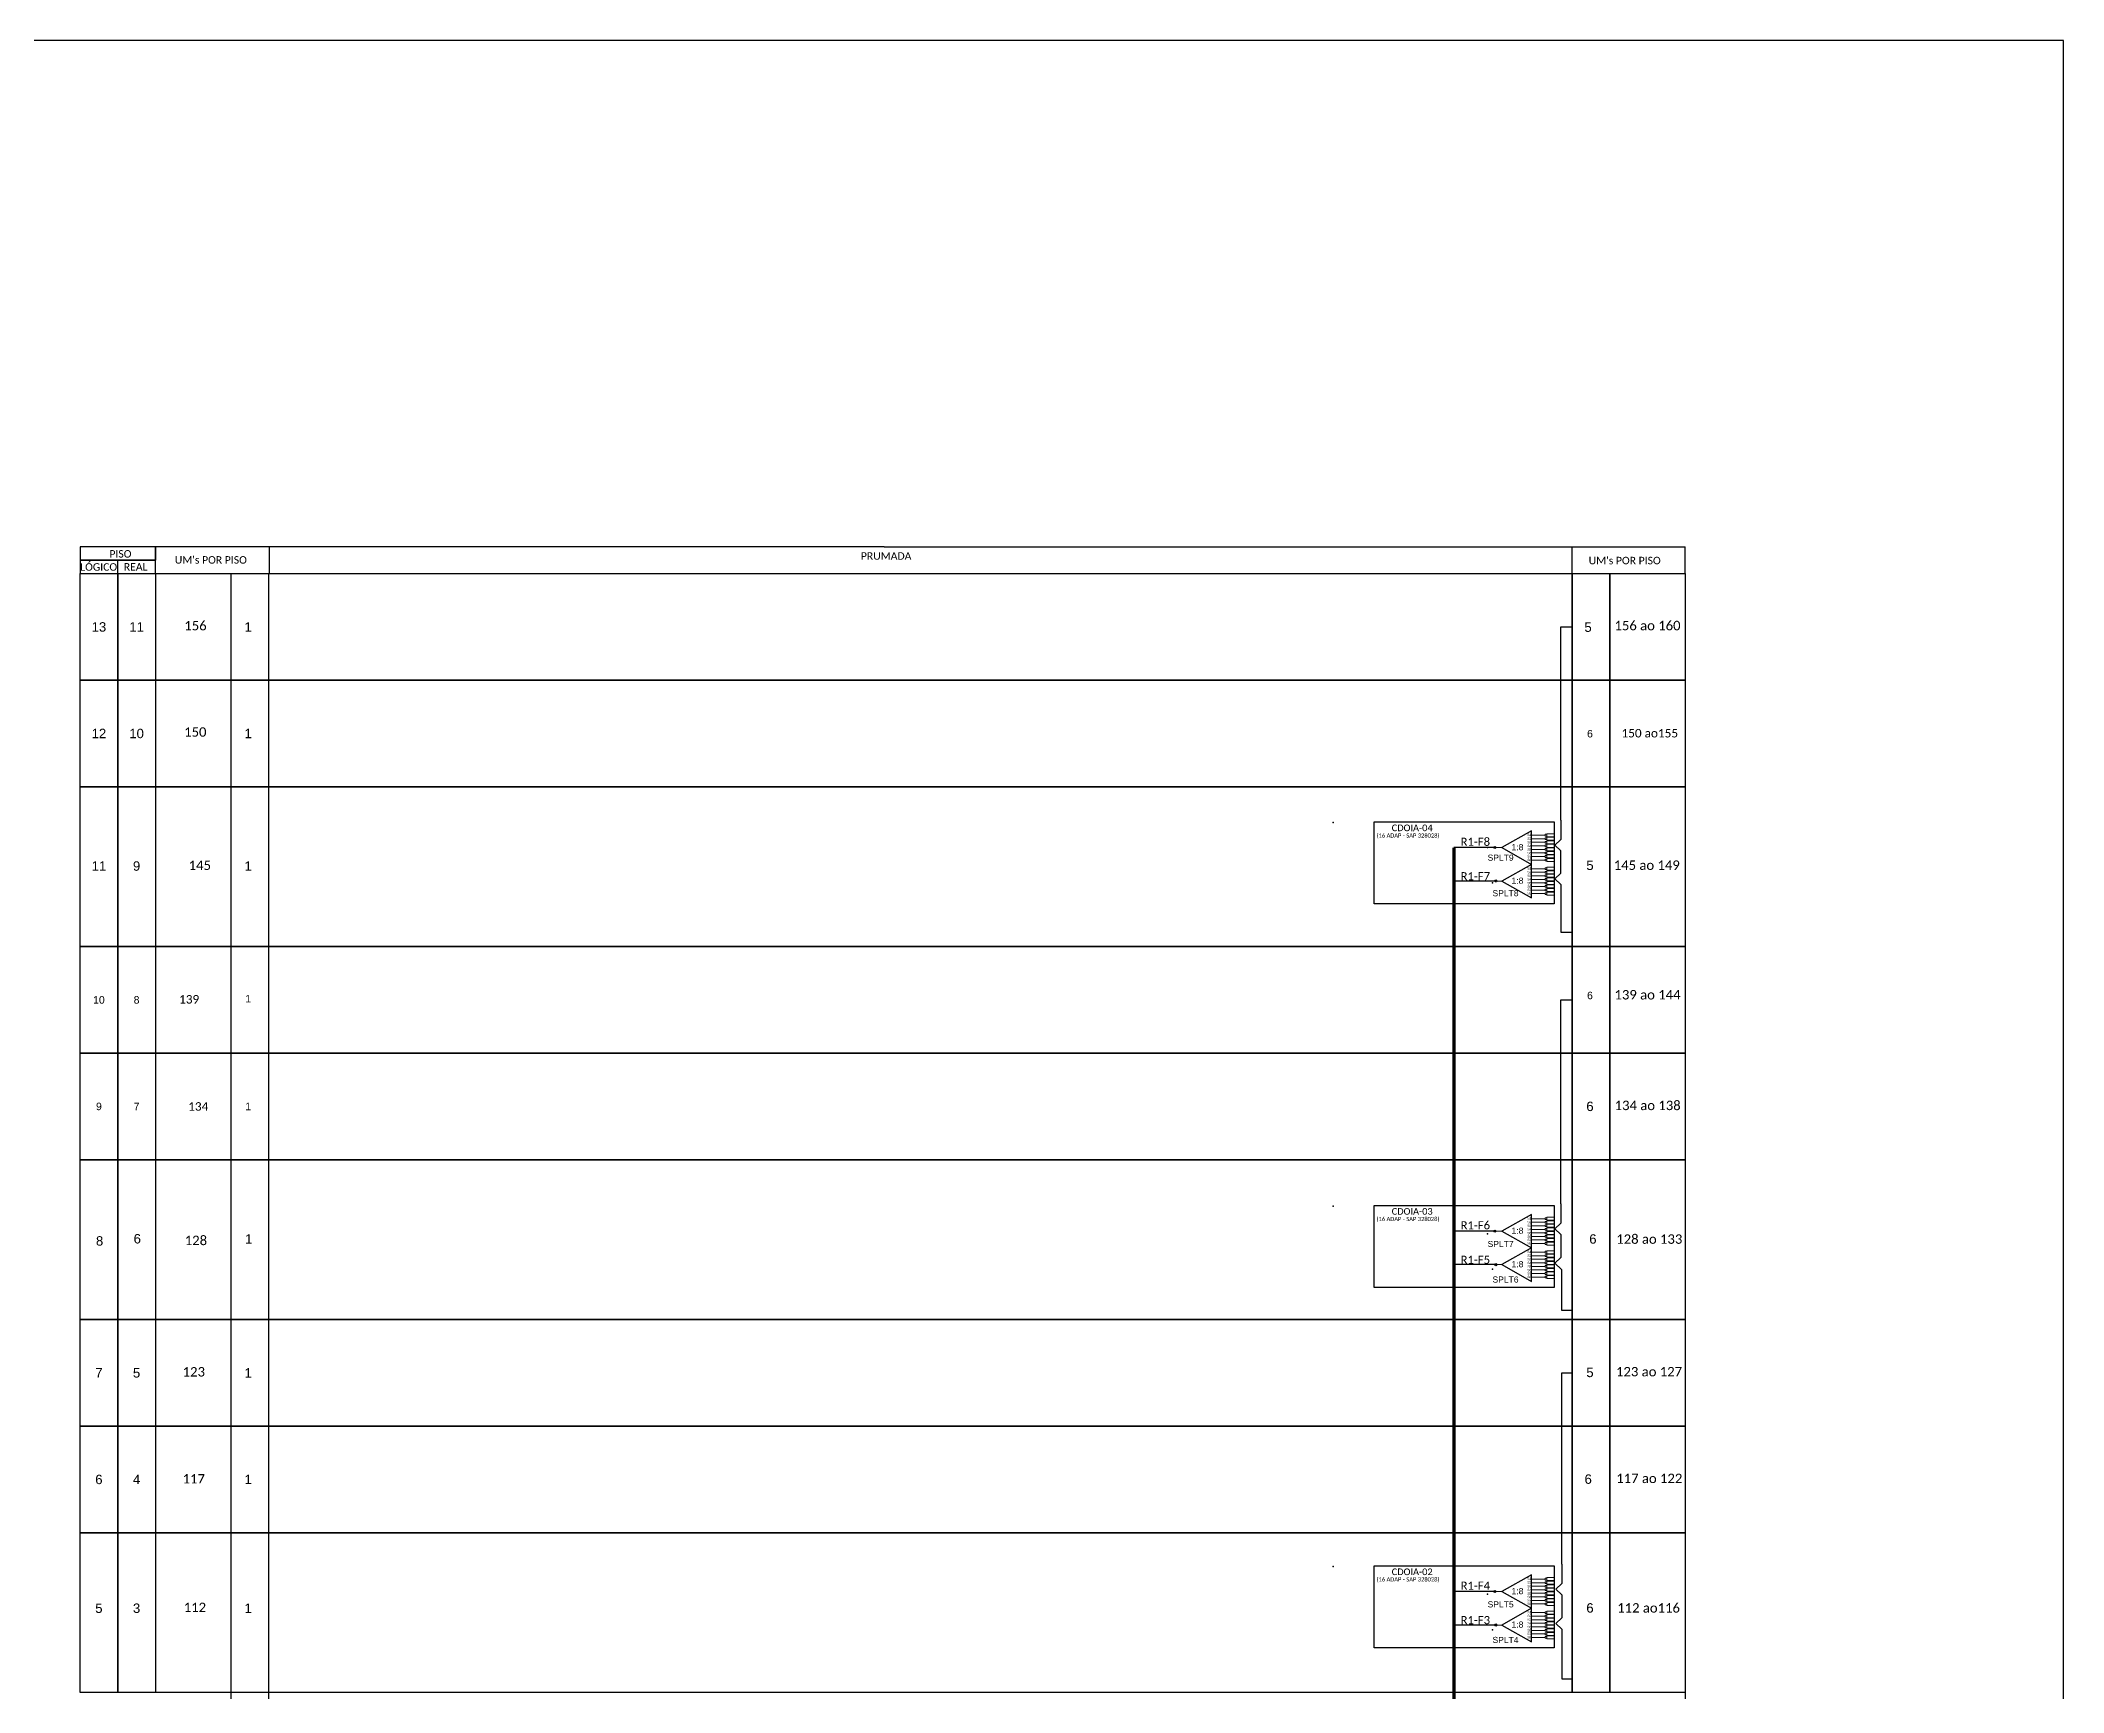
# Model space of a CAD drawing. Header units: metres. Extents: x 0 to 1748, y 0 to 594.
# Drawn here: x 1318.9 to 1748.4, y 243 to 593.9 of the extents above; entities that cross this region are included whole.
import ezdxf
from ezdxf.enums import TextEntityAlignment as Align

# ---------------------------------------------------------------- set-up
doc = ezdxf.new("R2010")
doc.units = ezdxf.units.M
doc.styles.add('ARIAL', font='arial.ttf')
doc.styles.add('WMF-Calibri0', font='calibri.ttf')

# ---------------------------------------------------------------- blocks, each defined once
blk = doc.blocks.new('SPLITTER_')
blk.add_point((0, 0))
at = {"style": 'ARIAL', "flags": 4}
blk.add_attdef('SPLT', (0, -3.26), '', height=1.5, dxfattribs=at)
blk = doc.blocks.new('A$C415C251F')
at = {"color": 3}
blk.add_point((0, 0), dxfattribs=at)
blk = doc.blocks.new('LEG_CDOIA8_C-SPLT_ESQ')
at = {"color": 3, "extrusion": (0, 0, -1), "xscale": -1, "zscale": -1}
blk.add_blockref('A$C415C251F', (0, 0), dxfattribs=at)
at = {"color": 1, "style": 'WMF-Calibri0', "flags": 4}
blk.add_attdef('MODELO', text='', height=1.5, dxfattribs=at).set_placement((22.54, -4.54), align=Align.CENTER)
blk.add_attdef('CDO', (21.44, -2.61), '', height=2, dxfattribs=at)
at = {"style": 'ARIAL', "flags": 4}
blk.add_attdef('SPLITAGEM', text='', height=1.5, dxfattribs=at).set_placement((18.61, -12.59), align=Align.CENTER)
blk = doc.blocks.new('SPLT_1-8_SC-APC')
at = {"color": 1}
blk.add_lwpolyline([(-7.37, -2.1), (-17.04, -7.55), (-7.37, -13), (-7.37, -2.1)], dxfattribs=at)
at = {"color": 3, "lineweight": 0}
for points in [[(-2.99, -3.51), (-7.37, -3.51)], [(-7.37, -4.66), (-2.99, -4.66)], [(-7.37, -5.82), (-2.99, -5.82)], [(-2.41, -3.02), (-2.41, -4)], [(-2.41, -3.02), (0, -3.02)], [(-2.41, -4), (0, -4)], [(-2.41, -4.17), (-2.41, -5.16)], [(-2.41, -4.17), (0, -4.17)], [(-2.41, -5.16), (0, -5.16)], [(-2.41, -5.32), (-2.41, -6.31)], [(-2.41, -5.32), (0, -5.32)], [(-2.41, -6.31), (0, -6.31)], [(-2.41, -6.48), (-2.41, -7.46)], [(-2.41, -6.48), (0, -6.48)], [(-7.37, -6.97), (-2.99, -6.97)], [(-7.37, -8.12), (-2.99, -8.12)], [(-7.37, -9.28), (-2.99, -9.28)], [(-7.37, -10.43), (-2.99, -10.43)], [(-7.37, -11.58), (-2.99, -11.58)], [(-2.41, -7.46), (0, -7.46)], [(-2.41, -7.63), (-2.41, -8.62)], [(-2.41, -7.63), (0, -7.63)], [(-2.41, -8.62), (0, -8.62)], [(-2.41, -8.78), (-2.41, -9.77)], [(-2.41, -8.78), (0, -8.78)], [(-2.41, -9.77), (0, -9.77)], [(-2.41, -9.94), (-2.41, -10.92)], [(-2.41, -9.94), (0, -9.94)], [(-2.41, -10.92), (0, -10.92)], [(-2.41, -11.09), (-2.41, -12.08)], [(-2.41, -11.09), (0, -11.09)], [(-2.41, -12.08), (0, -12.08)]]:
    blk.add_lwpolyline(points, dxfattribs=at)
for points in [[(-2.99, -3.22), (-2.41, -3.22), (-2.41, -3.8), (-2.99, -3.8)], [(-2.99, -4.38), (-2.41, -4.38), (-2.41, -4.95), (-2.99, -4.95)], [(-2.99, -5.53), (-2.41, -5.53), (-2.41, -6.1), (-2.99, -6.1)], [(-2.99, -6.68), (-2.41, -6.68), (-2.41, -7.26), (-2.99, -7.26)], [(-2.99, -7.84), (-2.41, -7.84), (-2.41, -8.41), (-2.99, -8.41)], [(-2.99, -8.99), (-2.41, -8.99), (-2.41, -9.56), (-2.99, -9.56)], [(-2.99, -10.14), (-2.41, -10.14), (-2.41, -10.72), (-2.99, -10.72)], [(-2.99, -11.3), (-2.41, -11.3), (-2.41, -11.87), (-2.99, -11.87)]]:
    blk.add_lwpolyline(points, close=True, dxfattribs=at)
at = {"color": 1, "lineweight": 0}
blk.add_lwpolyline([(-17.04, -7.55), (-19.26, -7.55)], dxfattribs=at)
at = {"color": 1, "style": 'ARIAL'}
for s, height, p in [('1:8', 2, (-13.91, -8.4)), ('S1', 0.75, (-8.74, -3.78)), ('S2', 0.75, (-8.74, -4.97)), ('S3', 0.75, (-8.74, -6.18)), ('S4', 0.75, (-8.74, -7.36)), ('S5', 0.75, (-8.74, -8.57)), ('S6', 0.75, (-8.74, -9.69)), ('S7', 0.75, (-8.74, -10.78)), ('S8', 0.75, (-8.74, -11.9))]:
    blk.add_text(s, height=height, dxfattribs=at).set_placement(p)

msp = doc.modelspace()

# ---------------------------------------------------------------- hatches: boundary and pattern name
h = msp.add_hatch(color=3)
h.dxf.hatch_style = 1
edge = h.paths.add_edge_path()
edge.add_arc((1627.69, 422.51), 0.221, 0, 360)
h = msp.add_hatch(color=3)
h.dxf.hatch_style = 1
edge = h.paths.add_edge_path()
edge.add_arc((1627.88, 415.39), 0.221, 0, 360)
h = msp.add_hatch(color=3)
h.dxf.hatch_style = 1
edge = h.paths.add_edge_path()
edge.add_arc((1627.69, 341.02), 0.221, 0, 360)
h = msp.add_hatch(color=3)
h.dxf.hatch_style = 1
edge = h.paths.add_edge_path()
edge.add_arc((1627.88, 333.9), 0.221, 0, 360)
h = msp.add_hatch(color=3)
h.dxf.hatch_style = 1
edge = h.paths.add_edge_path()
edge.add_arc((1627.69, 264.48), 0.221, 0, 360)
h = msp.add_hatch(color=3)
h.dxf.hatch_style = 1
edge = h.paths.add_edge_path()
edge.add_arc((1627.88, 257.36), 0.221, 0, 360)

# ---------------------------------------------------------------- linework, layer by layer
for p, q in [((1343.3, 486.34), (1343.3, 486.34)), ((1343.3, 486.34), (1343.3, 483.5)), ((1498.06, 486.34), (1343.3, 486.34)), ((1343.3, 486.34), (1343.3, 486.34)), ((1343.3, 486.34), (1343.3, 483.5)), ((1498.06, 486.34), (1343.3, 486.34)), ((1644.08, 480.66), (1644.08, 486.34)), ((1644.08, 480.66), (1644.08, 486.34)), ((1343.3, 480.66), (1405.84, 480.66)), ((1343.3, 480.66), (1405.84, 480.66)), ((1405.84, 480.66), (1495.43, 480.66)), ((1405.84, 480.66), (1496.53, 480.66)), ((1496.53, 480.66), (1497.42, 480.66)), ((1644.08, 480.66), (1668.08, 480.66)), ((1644.08, 480.66), (1668.08, 480.66)), ((1343.3, 458.03), (1405.84, 458.03)), ((1343.3, 458.03), (1405.84, 458.03)), ((1644.08, 458.03), (1668.08, 458.03)), ((1644.08, 458.03), (1668.08, 458.03)), ((1343.3, 435.4), (1405.84, 435.4)), ((1343.3, 435.4), (1405.84, 435.4)), ((1644.08, 435.4), (1668.08, 435.4)), ((1644.08, 435.4), (1668.08, 435.4)), ((1343.3, 401.45), (1405.84, 401.45)), ((1343.3, 401.45), (1405.84, 401.45)), ((1644.08, 401.45), (1668.08, 401.45)), ((1644.08, 401.45), (1668.08, 401.45)), ((1343.3, 378.81), (1405.84, 378.81)), ((1343.3, 378.81), (1405.84, 378.81)), ((1644.08, 378.81), (1668.08, 378.81)), ((1644.08, 378.81), (1668.08, 378.81)), ((1343.3, 356.18), (1405.84, 356.18)), ((1343.3, 356.18), (1405.84, 356.18)), ((1644.08, 356.18), (1668.08, 356.18)), ((1644.08, 356.18), (1668.08, 356.18)), ((1343.3, 322.23), (1405.84, 322.23)), ((1343.3, 322.23), (1405.84, 322.23)), ((1644.08, 322.23), (1668.08, 322.23)), ((1644.08, 322.23), (1668.08, 322.23)), ((1343.3, 299.6), (1405.84, 299.6)), ((1343.3, 299.6), (1405.84, 299.6)), ((1644.08, 299.6), (1668.08, 299.6)), ((1644.08, 299.6), (1668.08, 299.6))]:
    msp.add_line(p, q)
at = {"color": 7}
msp.add_lwpolyline([(907.44, -0.1), (1748.44, -0.1), (1748.44, 593.9), (907.44, 593.9)], close=True, dxfattribs=at)
at = {"color": 0}
for points in [[(1327.3, 483.5), (1343.3, 483.5), (1343.3, 486.34), (1327.3, 486.34)], [(1327.3, 483.5), (1343.3, 483.5), (1343.3, 486.34), (1327.3, 486.34)], [(1327.3, 480.66), (1343.3, 480.66), (1343.3, 483.5), (1327.3, 483.5)], [(1327.3, 480.66), (1343.3, 480.66), (1343.3, 483.5), (1327.3, 483.5)]]:
    msp.add_lwpolyline(points, close=True, dxfattribs=at)
for points in [[(1367.53, 480.66), (1367.53, 486.34)], [(1367.53, 480.66), (1367.53, 486.34)], [(1498.06, 486.34), (1668.08, 486.34)], [(1668.08, 480.66), (1668.08, 486.34)], [(1335.3, 480.66), (1335.3, 483.5)], [(1335.3, 480.66), (1335.3, 483.5)], [(1343.3, 480.66), (1405.84, 480.66)], [(1343.3, 480.66), (1405.84, 480.66)], [(1359.3, 480.66), (1359.3, 220.39)], [(1367.3, 480.66), (1367.3, 220.39)], [(1405.84, 480.66), (1644.08, 480.66)], [(1405.84, 480.66), (1644.08, 480.66)], [(1644.08, 480.66), (1644.08, 458.03)], [(1644.08, 480.66), (1644.08, 458.03)], [(1668.08, 480.66), (1668.08, 479.91)], [(1343.3, 458.03), (1405.84, 458.03)], [(1343.3, 458.03), (1405.84, 458.03)], [(1405.84, 458.03), (1343.3, 458.03)], [(1405.84, 458.03), (1343.3, 458.03)], [(1644.08, 458.03), (1405.84, 458.03)], [(1644.08, 458.03), (1405.84, 458.03)], [(1405.84, 458.03), (1644.08, 458.03)], [(1405.84, 458.03), (1644.08, 458.03)], [(1644.08, 458.03), (1644.08, 435.4)], [(1644.08, 458.03), (1644.08, 435.4)], [(1343.3, 435.4), (1405.84, 435.4)], [(1343.3, 435.4), (1405.84, 435.4)], [(1405.84, 435.4), (1343.3, 435.4)], [(1405.84, 435.4), (1343.3, 435.4)], [(1644.08, 435.4), (1405.84, 435.4)], [(1644.08, 435.4), (1405.84, 435.4)], [(1405.84, 435.4), (1644.08, 435.4)], [(1405.84, 435.4), (1644.08, 435.4)], [(1644.08, 435.4), (1644.08, 401.45)], [(1644.08, 435.4), (1644.08, 401.45)], [(1343.3, 401.45), (1405.84, 401.45)], [(1343.3, 401.45), (1405.84, 401.45)], [(1405.84, 401.45), (1343.3, 401.45)], [(1405.84, 401.45), (1343.3, 401.45)], [(1644.08, 401.45), (1405.84, 401.45)], [(1644.08, 401.45), (1405.84, 401.45)], [(1405.84, 401.45), (1644.08, 401.45)], [(1405.84, 401.45), (1644.08, 401.45)], [(1644.08, 401.45), (1644.08, 378.81)], [(1644.08, 401.45), (1644.08, 378.81)], [(1343.3, 378.81), (1405.84, 378.81)], [(1343.3, 378.81), (1405.84, 378.81)], [(1405.84, 378.81), (1343.3, 378.81)], [(1405.84, 378.81), (1343.3, 378.81)], [(1644.08, 378.81), (1405.84, 378.81)], [(1644.08, 378.81), (1405.84, 378.81)], [(1405.84, 378.81), (1644.08, 378.81)], [(1405.84, 378.81), (1644.08, 378.81)], [(1644.08, 378.81), (1644.08, 356.18)], [(1644.08, 378.81), (1644.08, 356.18)], [(1343.3, 356.18), (1405.84, 356.18)], [(1343.3, 356.18), (1405.84, 356.18)], [(1405.84, 356.18), (1343.3, 356.18)], [(1405.84, 356.18), (1343.3, 356.18)], [(1644.08, 356.18), (1405.84, 356.18)], [(1644.08, 356.18), (1405.84, 356.18)], [(1405.84, 356.18), (1644.08, 356.18)], [(1405.84, 356.18), (1644.08, 356.18)], [(1644.08, 356.18), (1644.08, 322.23)], [(1644.08, 356.18), (1644.08, 322.23)], [(1343.3, 322.23), (1405.84, 322.23)], [(1343.3, 322.23), (1405.84, 322.23)], [(1405.84, 322.23), (1343.3, 322.23)], [(1405.84, 322.23), (1343.3, 322.23)], [(1644.08, 322.23), (1405.84, 322.23)], [(1644.08, 322.23), (1405.84, 322.23)], [(1405.84, 322.23), (1644.08, 322.23)], [(1405.84, 322.23), (1644.08, 322.23)], [(1644.08, 322.23), (1644.08, 299.6)], [(1644.08, 322.23), (1644.08, 299.6)], [(1343.3, 299.6), (1405.84, 299.6)], [(1343.3, 299.6), (1405.84, 299.6)], [(1405.84, 299.6), (1343.3, 299.6)], [(1405.84, 299.6), (1343.3, 299.6)], [(1644.08, 299.6), (1405.84, 299.6)], [(1644.08, 299.6), (1405.84, 299.6)], [(1405.84, 299.6), (1644.08, 299.6)], [(1405.84, 299.6), (1644.08, 299.6)], [(1644.08, 299.6), (1644.08, 276.97)], [(1644.08, 299.6), (1644.08, 276.97)], [(1343.3, 276.97), (1405.84, 276.97)], [(1343.3, 276.97), (1405.84, 276.97)], [(1405.84, 276.97), (1343.3, 276.97)], [(1405.84, 276.97), (1343.3, 276.97)], [(1644.08, 276.97), (1405.84, 276.97)], [(1644.08, 276.97), (1405.84, 276.97)], [(1405.84, 276.97), (1644.08, 276.97)], [(1405.84, 276.97), (1644.08, 276.97)], [(1644.08, 276.97), (1644.08, 243.02)], [(1644.08, 276.97), (1644.08, 243.02)], [(1405.84, 243.02), (1343.3, 243.02)], [(1405.84, 243.02), (1343.3, 243.02)], [(1644.08, 243.02), (1405.84, 243.02)], [(1644.08, 243.02), (1405.84, 243.02)], [(1668.08, 243.02), (1668.08, 220.39)]]:
    msp.add_lwpolyline(points)
for points in [[(1327.3, 480.66), (1335.3, 480.66), (1335.3, 458.03), (1327.3, 458.03)], [(1327.3, 480.66), (1335.3, 480.66), (1335.3, 458.03), (1327.3, 458.03)], [(1335.3, 480.66), (1343.3, 480.66), (1343.3, 458.03), (1335.3, 458.03)], [(1335.3, 480.66), (1343.3, 480.66), (1343.3, 458.03), (1335.3, 458.03)], [(1644.08, 480.66), (1652.08, 480.66), (1652.08, 458.03), (1644.08, 458.03)], [(1644.08, 480.66), (1652.08, 480.66), (1652.08, 458.03), (1644.08, 458.03)], [(1652.08, 480.66), (1668.08, 480.66), (1668.08, 458.03), (1652.08, 458.03)], [(1652.08, 480.66), (1668.08, 480.66), (1668.08, 458.03), (1652.08, 458.03)], [(1327.3, 458.03), (1335.3, 458.03), (1335.3, 435.4), (1327.3, 435.4)], [(1327.3, 458.03), (1335.3, 458.03), (1335.3, 435.4), (1327.3, 435.4)], [(1335.3, 458.03), (1343.3, 458.03), (1343.3, 435.4), (1335.3, 435.4)], [(1335.3, 458.03), (1343.3, 458.03), (1343.3, 435.4), (1335.3, 435.4)], [(1644.08, 458.03), (1652.08, 458.03), (1652.08, 435.4), (1644.08, 435.4)], [(1644.08, 458.03), (1652.08, 458.03), (1652.08, 435.4), (1644.08, 435.4)], [(1652.08, 458.03), (1668.08, 458.03), (1668.08, 435.4), (1652.08, 435.4)], [(1652.08, 458.03), (1668.08, 458.03), (1668.08, 435.4), (1652.08, 435.4)], [(1327.3, 435.4), (1335.3, 435.4), (1335.3, 401.45), (1327.3, 401.45)], [(1327.3, 435.4), (1335.3, 435.4), (1335.3, 401.45), (1327.3, 401.45)], [(1335.3, 435.4), (1343.3, 435.4), (1343.3, 401.45), (1335.3, 401.45)], [(1335.3, 435.4), (1343.3, 435.4), (1343.3, 401.45), (1335.3, 401.45)], [(1644.08, 435.4), (1652.08, 435.4), (1652.08, 401.45), (1644.08, 401.45)], [(1644.08, 435.4), (1652.08, 435.4), (1652.08, 401.45), (1644.08, 401.45)], [(1652.08, 435.4), (1668.08, 435.4), (1668.08, 401.45), (1652.08, 401.45)], [(1652.08, 435.4), (1668.08, 435.4), (1668.08, 401.45), (1652.08, 401.45)], [(1327.3, 401.45), (1335.3, 401.45), (1335.3, 378.81), (1327.3, 378.81)], [(1327.3, 401.45), (1335.3, 401.45), (1335.3, 378.81), (1327.3, 378.81)], [(1335.3, 401.45), (1343.3, 401.45), (1343.3, 378.81), (1335.3, 378.81)], [(1335.3, 401.45), (1343.3, 401.45), (1343.3, 378.81), (1335.3, 378.81)], [(1644.08, 401.45), (1652.08, 401.45), (1652.08, 378.81), (1644.08, 378.81)], [(1644.08, 401.45), (1652.08, 401.45), (1652.08, 378.81), (1644.08, 378.81)], [(1652.08, 401.45), (1668.08, 401.45), (1668.08, 378.81), (1652.08, 378.81)], [(1652.08, 401.45), (1668.08, 401.45), (1668.08, 378.81), (1652.08, 378.81)], [(1327.3, 378.81), (1335.3, 378.81), (1335.3, 356.18), (1327.3, 356.18)], [(1327.3, 378.81), (1335.3, 378.81), (1335.3, 356.18), (1327.3, 356.18)], [(1335.3, 378.81), (1343.3, 378.81), (1343.3, 356.18), (1335.3, 356.18)], [(1335.3, 378.81), (1343.3, 378.81), (1343.3, 356.18), (1335.3, 356.18)], [(1644.08, 378.81), (1652.08, 378.81), (1652.08, 356.18), (1644.08, 356.18)], [(1644.08, 378.81), (1652.08, 378.81), (1652.08, 356.18), (1644.08, 356.18)], [(1652.08, 378.81), (1668.08, 378.81), (1668.08, 356.18), (1652.08, 356.18)], [(1652.08, 378.81), (1668.08, 378.81), (1668.08, 356.18), (1652.08, 356.18)], [(1327.3, 356.18), (1335.3, 356.18), (1335.3, 322.23), (1327.3, 322.23)], [(1327.3, 356.18), (1335.3, 356.18), (1335.3, 322.23), (1327.3, 322.23)], [(1335.3, 356.18), (1343.3, 356.18), (1343.3, 322.23), (1335.3, 322.23)], [(1335.3, 356.18), (1343.3, 356.18), (1343.3, 322.23), (1335.3, 322.23)], [(1644.08, 356.18), (1652.08, 356.18), (1652.08, 322.23), (1644.08, 322.23)], [(1644.08, 356.18), (1652.08, 356.18), (1652.08, 322.23), (1644.08, 322.23)], [(1652.08, 356.18), (1668.08, 356.18), (1668.08, 322.23), (1652.08, 322.23)], [(1652.08, 356.18), (1668.08, 356.18), (1668.08, 322.23), (1652.08, 322.23)], [(1327.3, 322.23), (1335.3, 322.23), (1335.3, 299.6), (1327.3, 299.6)], [(1327.3, 322.23), (1335.3, 322.23), (1335.3, 299.6), (1327.3, 299.6)], [(1335.3, 322.23), (1343.3, 322.23), (1343.3, 299.6), (1335.3, 299.6)], [(1335.3, 322.23), (1343.3, 322.23), (1343.3, 299.6), (1335.3, 299.6)], [(1644.08, 322.23), (1652.08, 322.23), (1652.08, 299.6), (1644.08, 299.6)], [(1644.08, 322.23), (1652.08, 322.23), (1652.08, 299.6), (1644.08, 299.6)], [(1652.08, 322.23), (1668.08, 322.23), (1668.08, 299.6), (1652.08, 299.6)], [(1652.08, 322.23), (1668.08, 322.23), (1668.08, 299.6), (1652.08, 299.6)], [(1327.3, 299.6), (1335.3, 299.6), (1335.3, 276.97), (1327.3, 276.97)], [(1327.3, 299.6), (1335.3, 299.6), (1335.3, 276.97), (1327.3, 276.97)], [(1335.3, 299.6), (1343.3, 299.6), (1343.3, 276.97), (1335.3, 276.97)], [(1335.3, 299.6), (1343.3, 299.6), (1343.3, 276.97), (1335.3, 276.97)], [(1644.08, 299.6), (1652.08, 299.6), (1652.08, 276.97), (1644.08, 276.97)], [(1644.08, 299.6), (1652.08, 299.6), (1652.08, 276.97), (1644.08, 276.97)], [(1652.08, 299.6), (1668.08, 299.6), (1668.08, 276.97), (1652.08, 276.97)], [(1652.08, 299.6), (1668.08, 299.6), (1668.08, 276.97), (1652.08, 276.97)], [(1327.3, 276.97), (1335.3, 276.97), (1335.3, 243.02), (1327.3, 243.02)], [(1327.3, 276.97), (1335.3, 276.97), (1335.3, 243.02), (1327.3, 243.02)], [(1335.3, 276.97), (1343.3, 276.97), (1343.3, 243.02), (1335.3, 243.02)], [(1335.3, 276.97), (1343.3, 276.97), (1343.3, 243.02), (1335.3, 243.02)], [(1644.08, 276.97), (1652.08, 276.97), (1652.08, 243.02), (1644.08, 243.02)], [(1644.08, 276.97), (1652.08, 276.97), (1652.08, 243.02), (1644.08, 243.02)], [(1652.08, 276.97), (1668.08, 276.97), (1668.08, 243.02), (1652.08, 243.02)], [(1652.08, 276.97), (1668.08, 276.97), (1668.08, 243.02), (1652.08, 243.02)]]:
    msp.add_lwpolyline(points, close=True)
at = {"color": 3}
for points in [[(1641.72, 428.28), (1641.72, 469.34), (1644.08, 469.34)], [(1641.72, 428.28), (1641.72, 424.19), (1640.46, 422.98), (1641.72, 421.78)], [(1641.72, 417.03), (1641.72, 421.78)], [(1641.72, 417.03), (1640.46, 415.82), (1641.72, 414.62)], [(1641.72, 414.62), (1641.72, 404.48), (1644.08, 404.48)], [(1641.72, 346.81), (1641.72, 390.13), (1644.08, 390.13)], [(1641.72, 346.81), (1641.72, 342.71), (1640.46, 341.5), (1641.72, 340.3)], [(1641.72, 340.3), (1641.72, 335.42), (1640.46, 334.21), (1641.87, 332.86)], [(1641.87, 332.86), (1641.87, 324.26), (1644.08, 324.26)], [(1641.9, 270.26), (1641.9, 310.92), (1644.08, 310.92)], [(1641.9, 270.26), (1641.9, 266.16), (1640.65, 264.95), (1641.9, 263.75)], [(1641.9, 263.75), (1641.9, 258.91), (1640.65, 257.71), (1641.9, 256.5)], [(1641.9, 256.5), (1641.9, 245.93), (1644.08, 245.93)]]:
    msp.add_lwpolyline(points, dxfattribs=at)
at = {"color": 1}
for points in [[(1640.31, 410.52), (1602.06, 410.52), (1602.06, 427.94), (1640.31, 427.94)], [(1640.31, 427.94), (1640.31, 410.52)], [(1640.31, 329.07), (1602.06, 329.07), (1602.06, 346.49), (1640.31, 346.49)], [(1640.31, 346.49), (1640.31, 329.07)], [(1640.31, 252.52), (1602.06, 252.52), (1602.06, 269.95), (1640.31, 269.95)], [(1640.31, 269.95), (1640.31, 252.52)]]:
    msp.add_lwpolyline(points, dxfattribs=at)
at = {"color": 5, "const_width": 0.726}
msp.add_lwpolyline([(1619.01, 422.47), (1619.01, 140.38), (1626.18, 140.38)], dxfattribs=at)
at = {"color": 5}
for points in [[(1627.54, 422.47), (1619.01, 422.47)], [(1627.73, 415.35), (1619.01, 415.35)], [(1627.54, 341.02), (1619.01, 341.02)], [(1627.73, 333.9), (1619.01, 333.9)], [(1627.54, 264.48), (1619.01, 264.48)], [(1627.73, 257.36), (1619.01, 257.36)]]:
    msp.add_lwpolyline(points, dxfattribs=at)
at = {"color": 3}
for centre in [(1627.69, 422.51), (1627.88, 415.39), (1627.69, 341.02), (1627.88, 333.9), (1627.69, 264.48), (1627.88, 257.36)]:
    msp.add_circle(centre, 0.221, dxfattribs=at)

# ---------------------------------------------------------------- block references
ref = msp.add_blockref('LEG_CDOIA8_C-SPLT_ESQ', (1593.36, 427.8), dxfattribs=dict(at, xscale=0.7047479877656797, yscale=0.7047479877656797, zscale=0.7047479877656797))
ref.add_attrib('CDO', 'CDOIA-04', (1605.79, 425.96), dxfattribs={"color": 1, "height": 1.409, "style": 'WMF-Calibri0'})
ref.add_attrib('MODELO', '(16 ADAP - SAP 328028)', dxfattribs={"color": 1, "height": 0.8809, "style": 'WMF-Calibri0'}).set_placement((1609.25, 424.6), align=Align.CENTER)
at = {"color": 3, "xscale": 0.6531839999997574, "yscale": 0.6531839999997574, "zscale": 0.6531839999997574}
for p in [(1640.31, 427.4), (1640.31, 420.28), (1640.31, 345.95), (1640.31, 338.83), (1640.31, 269.4), (1640.31, 262.29)]:
    msp.add_blockref('SPLT_1-8_SC-APC', p, dxfattribs=at)
ref = msp.add_blockref('SPLITTER_', (1626.15, 422.51), dxfattribs=dict(xscale=0.8640000000001964, yscale=0.8640000000001964, zscale=0.8640000000001964))
ref.add_attrib('SPLT', 'SPLT9', (1626.15, 419.69), dxfattribs={"height": 1.296, "style": 'ARIAL'})
ref = msp.add_blockref('SPLITTER_', (1627.19, 414.96), dxfattribs=dict(xscale=0.8640000000001964, yscale=0.8640000000001964, zscale=0.8640000000001964))
ref.add_attrib('SPLT', 'SPLT8', (1627.19, 412.14), dxfattribs={"height": 1.296, "style": 'ARIAL'})
at = {"color": 3}
ref = msp.add_blockref('LEG_CDOIA8_C-SPLT_ESQ', (1593.36, 346.35), dxfattribs=dict(at, xscale=0.7047479877656797, yscale=0.7047479877656797, zscale=0.7047479877656797))
ref.add_attrib('CDO', 'CDOIA-03', (1605.79, 344.51), dxfattribs={"color": 1, "height": 1.409, "style": 'WMF-Calibri0'})
ref.add_attrib('MODELO', '(16 ADAP - SAP 328028)', dxfattribs={"color": 1, "height": 0.8809, "style": 'WMF-Calibri0'}).set_placement((1609.25, 343.15), align=Align.CENTER)
ref = msp.add_blockref('SPLITTER_', (1626.15, 340.46), dxfattribs=dict(xscale=0.8640000000001964, yscale=0.8640000000001964, zscale=0.8640000000001964))
ref.add_attrib('SPLT', 'SPLT7', (1626.15, 337.64), dxfattribs={"height": 1.296, "style": 'ARIAL'})
ref = msp.add_blockref('SPLITTER_', (1627.19, 332.91), dxfattribs=dict(xscale=0.8640000000001964, yscale=0.8640000000001964, zscale=0.8640000000001964))
ref.add_attrib('SPLT', 'SPLT6', (1627.19, 330.09), dxfattribs={"height": 1.296, "style": 'ARIAL'})
ref = msp.add_blockref('LEG_CDOIA8_C-SPLT_ESQ', (1593.36, 269.8), dxfattribs=dict(at, xscale=0.7047479877656797, yscale=0.7047479877656797, zscale=0.7047479877656797))
ref.add_attrib('CDO', 'CDOIA-02', (1605.79, 267.96), dxfattribs={"color": 1, "height": 1.409, "style": 'WMF-Calibri0'})
ref.add_attrib('MODELO', '(16 ADAP - SAP 328028)', dxfattribs={"color": 1, "height": 0.8809, "style": 'WMF-Calibri0'}).set_placement((1609.25, 266.61), align=Align.CENTER)
ref = msp.add_blockref('SPLITTER_', (1626.15, 263.91), dxfattribs=dict(xscale=0.8640000000001964, yscale=0.8640000000001964, zscale=0.8640000000001964))
ref.add_attrib('SPLT', 'SPLT5', (1626.15, 261.1), dxfattribs={"height": 1.296, "style": 'ARIAL'})
ref = msp.add_blockref('SPLITTER_', (1627.19, 256.36), dxfattribs=dict(xscale=0.8640000000001964, yscale=0.8640000000001964, zscale=0.8640000000001964))
ref.add_attrib('SPLT', 'SPLT4', (1627.19, 253.55), dxfattribs={"height": 1.296, "style": 'ARIAL'})

# ---------------------------------------------------------------- texts
at = {"color": 0, "style": 'WMF-Calibri0'}
for s, height, p in [('     PISO', 1.59, (1330.73, 484.06)), ('     PISO', 1.59, (1330.73, 484.06)), ('  LÓGICO', 1.59, (1326.21, 481.28)), ('  LÓGICO', 1.59, (1326.21, 481.28)), ('    REAL', 1.59, (1334.34, 481.31)), ('    REAL', 1.59, (1334.34, 481.31)), ("UM's POR PISO", 1.5898, (1347.42, 482.78)), ("UM's POR PISO", 1.5898, (1347.42, 482.78)), ('PRUMADA', 1.59, (1493.08, 483.61)), ('PRUMADA', 1.59, (1493.08, 483.61)), ("UM's POR PISO", 1.5898, (1647.61, 482.64)), ("UM's POR PISO", 1.5898, (1647.61, 482.64))]:
    msp.add_text(s, height=height, dxfattribs=at).set_placement(p)
at = {"style": 'WMF-Calibri0'}
for s, height, p in [('156', 2, (1349.43, 468.61)), ('156 ao 160', 2, (1653.09, 468.63)), ('150', 2, (1349.4, 446.02)), ('150 ao155', 1.804, (1654.58, 445.87)), ('145', 2, (1350.36, 417.72)), ('145 ao 149', 2, (1652.93, 417.74)), ('139', 1.804, (1348.32, 389.35)), ('139 ao 144', 2, (1653.09, 390.22)), ('134', 1.804, (1350.25, 366.59)), ('134 ao 138', 2, (1653.12, 366.72)), ('128', 2, (1349.53, 338.05)), ('128 ao 133', 2, (1653.47, 338.33)), ('123', 2, (1349.08, 310.14)), ('123 ao 127', 2, (1653.42, 310.17)), ('117', 2, (1349.07, 287.42)), ('117 ao 122', 2, (1653.47, 287.51)), ('112', 2, (1349.31, 260.11)), ('112 ao116', 2, (1653.67, 260))]:
    msp.add_text(s, height=height, dxfattribs=at).set_placement(p)
at = {"color": 5, "style": 'WMF-Calibri0'}
for s, p in [('R1-F8', (1620.42, 422.85)), ('R1-F7', (1620.42, 415.53)), ('R1-F6', (1620.42, 341.4)), ('R1-F5', (1620.42, 334.08)), ('R1-F4', (1620.42, 264.86)), ('R1-F3', (1620.42, 257.54))]:
    msp.add_text(s, height=1.728, dxfattribs=at).set_placement(p)
at = {"style": 'ARIAL', "flags": 12}
for tag, text, height, p in [('13', 'XX', 2, (1331.3, 469.34)), ('11', 'XX', 2, (1339.3, 469.34)), ('1', 'XX', 2, (1362.99, 469.34)), ('5', 'XX', 2, (1647.48, 469.29)), ('12', 'XX', 2, (1331.3, 446.71)), ('10', '12', 2, (1339.3, 446.71)), ('1', '12', 2, (1362.99, 446.71)), ('6', 'XX', 1.59, (1647.89, 446.66)), ('11', 'XX', 2, (1331.3, 418.56)), ('9', 'XX', 2, (1339.3, 418.56)), ('1', 'XX', 2, (1362.99, 418.56)), ('5', 'XX', 2, (1647.89, 418.71)), ('10', 'XX', 1.59, (1331.3, 390.13)), ('8', 'XX', 1.59, (1339.3, 390.13)), ('1', 'XX', 1.59, (1362.99, 390.37)), ('6', 'XX', 1.59, (1647.89, 391.07)), ('9', 'XX', 1.59, (1331.3, 367.5)), ('7', 'XX', 1.59, (1339.3, 367.5)), ('1', 'XX', 1.59, (1362.99, 367.5)), ('6', 'XX', 2, (1647.89, 367.52)), ('8', 'XX', 2, (1331.45, 338.94)), ('6', 'XX', 2, (1339.45, 339.4)), ('1', 'XX', 2, (1363.12, 339.36)), ('6', 'XX', 2, (1648.51, 339.35)), ('7', 'XX', 2, (1331.3, 310.92)), ('5', 'XX', 2, (1339.3, 310.92)), ('1', 'XX', 2, (1362.99, 310.92)), ('5', 'XX', 2, (1647.89, 311.01)), ('6', 'XX', 2, (1331.3, 288.28)), ('4', 'XX', 2, (1339.3, 288.28)), ('1', 'XX', 2, (1362.99, 288.28)), ('6', 'XX', 2, (1647.51, 288.35)), ('5', 'XX', 2, (1331.3, 260.93)), ('3', 'XX', 2, (1339.3, 260.93)), ('1', 'XX', 2, (1362.99, 260.93)), ('6', 'XX', 2, (1647.89, 260.99))]:
    msp.add_attdef(tag, text=text, height=height, dxfattribs=at).set_placement(p, align=Align.MIDDLE_CENTER)

doc.saveas('drawing.dxf')
